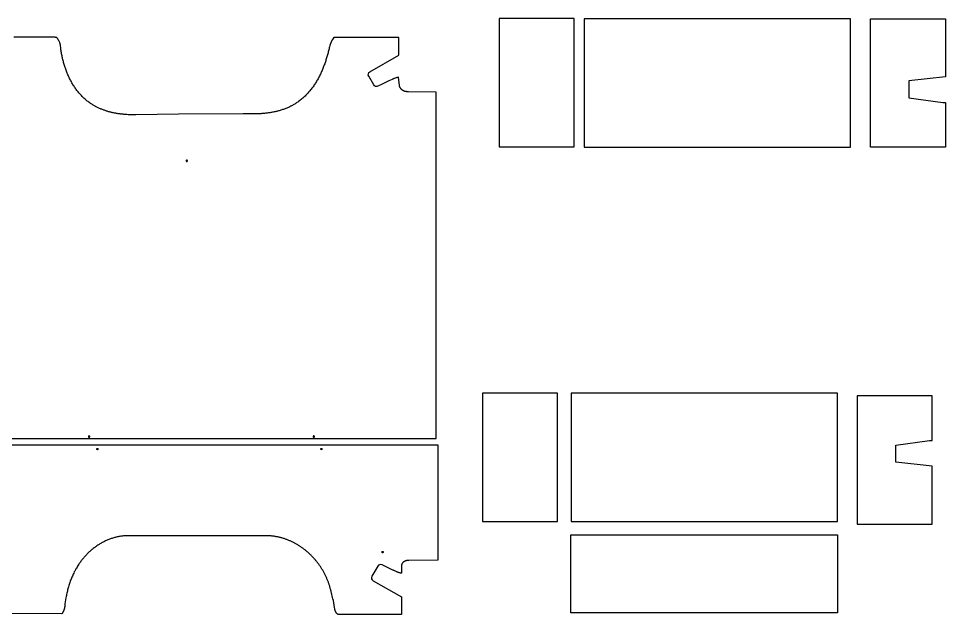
# Model space of a CAD drawing. Extents: x -90 to 5094, y -2208 to 5100.
# Drawn here: x 2277 to 5094, y -69 to 1741 of the extents above; entities that cross this region are included whole.
import ezdxf

# ---------------------------------------------------------------- set-up
doc = ezdxf.new("R2010")
doc.units = 0
doc.layers.add('Default_Layer', color=1, linetype='CONTINUOUS')

msp = doc.modelspace()

# ---------------------------------------------------------------- linework, layer by layer
at = {"layer": 'Default_Layer'}
for points in [[(3965.7, 1741.5), (3737.7, 1741.5), (3737.7, 1351.5), (3965.7, 1351.5), (3965.7, 1741.5)], [(4805.6, 1741.1), (3995.6, 1741.1), (3995.6, 1351.1), (4805.6, 1351.1), (4805.6, 1741.1)], [(4866, 1741.1), (5094, 1741.1), (5094, 1564.1), (4983, 1552.1), (4983, 1501.1), (5086, 1486.1), (5094, 1486.1), (5094, 1351.1), (4866, 1351.1), (4866, 1741.1)], [(2786.1, 1309.5), (2786.1, 1309.3), (2786.1, 1309.1), (2786.2, 1309), (2786.2, 1308.8), (2786.3, 1308.6), (2786.4, 1308.4), (2786.5, 1308.3), (2786.7, 1308.1), (2786.8, 1308), (2787, 1307.9), (2787.1, 1307.8), (2787.3, 1307.7), (2787.5, 1307.6), (2787.7, 1307.6), (2787.9, 1307.6), (2788.1, 1307.5), (2788.3, 1307.6), (2788.5, 1307.6), (2788.7, 1307.6), (2788.9, 1307.7), (2789, 1307.8), (2789.2, 1307.9), (2789.3, 1308), (2789.5, 1308.1), (2789.6, 1308.3), (2789.7, 1308.4), (2789.8, 1308.6), (2789.9, 1308.8), (2790, 1309), (2790, 1309.1), (2790.1, 1309.3), (2790.1, 1309.5), (2790.1, 1309.8), (2790, 1310), (2790, 1310.1), (2789.9, 1310.3), (2789.8, 1310.5), (2789.7, 1310.7), (2789.6, 1310.8), (2789.5, 1311), (2789.3, 1311.1), (2789.2, 1311.2), (2789, 1311.3), (2788.9, 1311.4), (2788.7, 1311.5), (2788.5, 1311.5), (2788.3, 1311.5), (2788.1, 1311.5), (2787.9, 1311.5), (2787.7, 1311.5), (2787.5, 1311.5), (2787.3, 1311.4), (2787.1, 1311.3), (2787, 1311.2), (2786.8, 1311.1), (2786.7, 1311), (2786.5, 1310.8), (2786.4, 1310.7), (2786.3, 1310.5), (2786.2, 1310.3), (2786.2, 1310.1), (2786.1, 1310), (2786.1, 1309.8), (2786.1, 1309.5)], [(3914.5, 603.5), (3686.5, 603.5), (3686.5, 213.5), (3914.5, 213.5), (3914.5, 603.5)], [(3955.9, 213.5), (4765.9, 213.5), (4765.9, 603.5), (3955.9, 603.5), (3955.9, 213.5)], [(4825.8, 205.3), (5053.8, 205.3), (5053.8, 382.3), (4942.8, 394.3), (4942.8, 445.3), (5045.8, 460.3), (5053.8, 460.3), (5053.8, 595.3), (4825.8, 595.3), (4825.8, 205.3)], [(2489.1, 471.5), (2489.1, 471.3), (2489.1, 471.1), (2489.2, 471), (2489.2, 470.8), (2489.3, 470.6), (2489.4, 470.4), (2489.5, 470.3), (2489.7, 470.1), (2489.8, 470), (2490, 469.9), (2490.1, 469.8), (2490.3, 469.7), (2490.5, 469.6), (2490.7, 469.6), (2490.9, 469.6), (2491.1, 469.5), (2491.3, 469.6), (2491.5, 469.6), (2491.7, 469.6), (2491.9, 469.7), (2492, 469.8), (2492.2, 469.9), (2492.3, 470), (2492.5, 470.1), (2492.6, 470.3), (2492.7, 470.4), (2492.8, 470.6), (2492.9, 470.8), (2493, 471), (2493, 471.1), (2493.1, 471.3), (2493.1, 471.5), (2493.1, 471.8), (2493, 472), (2493, 472.1), (2492.9, 472.3), (2492.8, 472.5), (2492.7, 472.7), (2492.6, 472.8), (2492.5, 473), (2492.3, 473.1), (2492.2, 473.2), (2492, 473.3), (2491.9, 473.4), (2491.7, 473.5), (2491.5, 473.5), (2491.3, 473.5), (2491.1, 473.5), (2490.9, 473.5), (2490.7, 473.5), (2490.5, 473.5), (2490.3, 473.4), (2490.1, 473.3), (2490, 473.2), (2489.8, 473.1), (2489.7, 473), (2489.5, 472.8), (2489.4, 472.7), (2489.3, 472.5), (2489.2, 472.3), (2489.2, 472.1), (2489.1, 472), (2489.1, 471.8), (2489.1, 471.5)], [(3172.1, 471.5), (3172.1, 471.3), (3172.1, 471.1), (3172.2, 471), (3172.2, 470.8), (3172.3, 470.6), (3172.4, 470.4), (3172.5, 470.3), (3172.7, 470.1), (3172.8, 470), (3173, 469.9), (3173.1, 469.8), (3173.3, 469.7), (3173.5, 469.6), (3173.7, 469.6), (3173.9, 469.6), (3174.1, 469.5), (3174.3, 469.6), (3174.5, 469.6), (3174.7, 469.6), (3174.9, 469.7), (3175, 469.8), (3175.2, 469.9), (3175.3, 470), (3175.5, 470.1), (3175.6, 470.3), (3175.7, 470.4), (3175.8, 470.6), (3175.9, 470.8), (3176, 471), (3176, 471.1), (3176.1, 471.3), (3176.1, 471.5), (3176.1, 471.8), (3176, 472), (3176, 472.1), (3175.9, 472.3), (3175.8, 472.5), (3175.7, 472.7), (3175.6, 472.8), (3175.5, 473), (3175.3, 473.1), (3175.2, 473.2), (3175, 473.3), (3174.9, 473.4), (3174.7, 473.5), (3174.5, 473.5), (3174.3, 473.5), (3174.1, 473.5), (3173.9, 473.5), (3173.7, 473.5), (3173.5, 473.5), (3173.3, 473.4), (3173.1, 473.3), (3173, 473.2), (3172.8, 473.1), (3172.7, 473), (3172.5, 472.8), (3172.4, 472.7), (3172.3, 472.5), (3172.2, 472.3), (3172.2, 472.1), (3172.1, 472), (3172.1, 471.8), (3172.1, 471.5)], [(2518.3, 433.9), (2518.3, 433.7), (2518.2, 433.5), (2518.2, 433.3), (2518.1, 433.2), (2518, 433), (2517.9, 432.8), (2517.8, 432.7), (2517.7, 432.5), (2517.5, 432.4), (2517.4, 432.3), (2517.2, 432.2), (2517.1, 432.1), (2516.9, 432), (2516.7, 432), (2516.5, 431.9), (2516.3, 431.9), (2516.1, 431.9), (2515.9, 432), (2515.7, 432), (2515.5, 432.1), (2515.3, 432.2), (2515.2, 432.3), (2515, 432.4), (2514.9, 432.5), (2514.7, 432.7), (2514.6, 432.8), (2514.5, 433), (2514.4, 433.2), (2514.4, 433.3), (2514.3, 433.5), (2514.3, 433.7), (2514.3, 433.9), (2514.3, 434.1), (2514.3, 434.3), (2514.4, 434.5), (2514.4, 434.7), (2514.5, 434.9), (2514.6, 435), (2514.7, 435.2), (2514.9, 435.3), (2515, 435.5), (2515.2, 435.6), (2515.3, 435.7), (2515.5, 435.8), (2515.7, 435.8), (2515.9, 435.9), (2516.1, 435.9), (2516.3, 435.9), (2516.5, 435.9), (2516.7, 435.9), (2516.9, 435.8), (2517.1, 435.8), (2517.2, 435.7), (2517.4, 435.6), (2517.5, 435.5), (2517.7, 435.3), (2517.8, 435.2), (2517.9, 435), (2518, 434.9), (2518.1, 434.7), (2518.2, 434.5), (2518.2, 434.3), (2518.3, 434.1), (2518.3, 433.9)], [(3199.3, 433.9), (3199.3, 433.7), (3199.2, 433.5), (3199.2, 433.3), (3199.1, 433.2), (3199, 433), (3198.9, 432.8), (3198.8, 432.7), (3198.7, 432.5), (3198.5, 432.4), (3198.4, 432.3), (3198.2, 432.2), (3198.1, 432.1), (3197.9, 432), (3197.7, 432), (3197.5, 431.9), (3197.3, 431.9), (3197.1, 431.9), (3196.9, 432), (3196.7, 432), (3196.5, 432.1), (3196.3, 432.2), (3196.2, 432.3), (3196, 432.4), (3195.9, 432.5), (3195.7, 432.7), (3195.6, 432.8), (3195.5, 433), (3195.4, 433.2), (3195.4, 433.3), (3195.3, 433.5), (3195.3, 433.7), (3195.3, 433.9), (3195.3, 434.1), (3195.3, 434.3), (3195.4, 434.5), (3195.4, 434.7), (3195.5, 434.9), (3195.6, 435), (3195.7, 435.2), (3195.9, 435.3), (3196, 435.5), (3196.2, 435.6), (3196.3, 435.7), (3196.5, 435.8), (3196.7, 435.8), (3196.9, 435.9), (3197.1, 435.9), (3197.3, 435.9), (3197.5, 435.9), (3197.7, 435.9), (3197.9, 435.8), (3198.1, 435.8), (3198.2, 435.7), (3198.4, 435.6), (3198.5, 435.5), (3198.7, 435.3), (3198.8, 435.2), (3198.9, 435), (3199, 434.9), (3199.1, 434.7), (3199.2, 434.5), (3199.2, 434.3), (3199.3, 434.1), (3199.3, 433.9)], [(3955.6, -63.8), (3955.6, 173.2), (4765.6, 173.2), (4765.6, -63.8), (3955.6, -63.8)], [(3385.3, 120.9), (3385.3, 120.7), (3385.2, 120.5), (3385.2, 120.3), (3385.1, 120.2), (3385, 120), (3384.9, 119.8), (3384.8, 119.7), (3384.7, 119.5), (3384.5, 119.4), (3384.4, 119.3), (3384.2, 119.2), (3384.1, 119.1), (3383.9, 119), (3383.7, 119), (3383.5, 118.9), (3383.3, 118.9), (3383.1, 118.9), (3382.9, 119), (3382.7, 119), (3382.5, 119.1), (3382.3, 119.2), (3382.2, 119.3), (3382, 119.4), (3381.9, 119.5), (3381.7, 119.7), (3381.6, 119.8), (3381.5, 120), (3381.4, 120.2), (3381.4, 120.3), (3381.3, 120.5), (3381.3, 120.7), (3381.3, 120.9), (3381.3, 121.1), (3381.3, 121.3), (3381.4, 121.5), (3381.4, 121.7), (3381.5, 121.9), (3381.6, 122), (3381.7, 122.2), (3381.9, 122.3), (3382, 122.5), (3382.2, 122.6), (3382.3, 122.7), (3382.5, 122.8), (3382.7, 122.8), (3382.9, 122.9), (3383.1, 122.9), (3383.3, 122.9), (3383.5, 122.9), (3383.7, 122.9), (3383.9, 122.8), (3384.1, 122.8), (3384.2, 122.7), (3384.4, 122.6), (3384.5, 122.5), (3384.7, 122.3), (3384.8, 122.2), (3384.9, 122), (3385, 121.9), (3385.1, 121.7), (3385.2, 121.5), (3385.2, 121.3), (3385.3, 121.1), (3385.3, 120.9)]]:
    msp.add_lwpolyline(points, close=True, dxfattribs=at)
for points in [[(2079.8, 465.9), (2566.7, 465.9), (3053.6, 465.9), (3546, 465.8), (3546.1, 1518.1), (3462, 1519.1), (3460.8, 1519.1), (3459.5, 1519.1), (3458.3, 1519.1), (3457, 1519.2), (3455.8, 1519.4), (3454.6, 1519.5), (3453.4, 1519.8), (3452.3, 1520), (3451.1, 1520.3), (3450, 1520.7), (3448.9, 1521.1), (3447.9, 1521.5), (3446.8, 1522), (3445.8, 1522.5), (3444.9, 1523), (3443.9, 1523.6), (3443, 1524.3), (3442.2, 1524.9), (3441.3, 1525.6), (3440.5, 1526.4), (3439.8, 1527.1), (3439.1, 1527.9), (3438.4, 1528.8), (3437.8, 1529.6), (3437.2, 1530.5), (3436.6, 1531.5), (3436.2, 1532.4), (3435.7, 1533.4), (3435.3, 1534.5), (3435.2, 1535), (3435, 1535.5), (3434.9, 1536.1), (3434.7, 1536.6), (3434.6, 1537.2), (3434.5, 1537.7), (3434.5, 1537.7), (3431.9, 1563.6), (3429.2, 1562.8), (3426.6, 1561.9), (3424.5, 1561.2), (3421.3, 1560.1), (3419.5, 1559.5), (3417.7, 1558.9), (3415.9, 1558.2), (3414.3, 1557.6), (3413.3, 1557.1), (3411.9, 1556.5), (3407.7, 1554.5), (3402.3, 1551.9), (3395.9, 1548.8), (3382, 1542), (3369.2, 1535.7, -0.393153), (3356.2, 1539.7), (3340.9, 1566.2, -0.413821), (3344.5, 1579.9), (3432.3, 1630.6), (3432.3, 1683.4), (3234.9, 1683.4), (3231, 1677.5), (3226.6, 1671), (3222.4, 1659.1), (3221.7, 1656), (3221, 1653), (3220.3, 1649.9), (3219.6, 1646.8), (3218.8, 1643.7), (3218.1, 1640.7), (3217.3, 1637.6), (3216.5, 1634.5), (3215.6, 1631.5), (3214.8, 1628.4), (3213.9, 1625.4), (3213, 1622.4), (3212.1, 1619.3), (3211.1, 1616.3), (3210.2, 1613.3), (3209.2, 1610.3), (3208.2, 1607.3), (3207.2, 1604.3), (3206.1, 1601.3), (3205, 1598.3), (3203.9, 1595.4), (3202.8, 1592.4), (3201.6, 1589.5), (3200.4, 1586.6), (3199.2, 1583.7), (3198, 1580.8), (3196.7, 1577.9), (3195.4, 1575.1), (3194, 1572.2), (3192.7, 1569.4), (3191.3, 1566.6), (3189.9, 1563.8), (3188.4, 1561.1), (3186.9, 1558.3), (3185.4, 1555.6), (3183.8, 1552.9), (3182.3, 1550.2), (3180.6, 1547.5), (3179, 1544.9), (3177.3, 1542.3), (3175.6, 1539.7), (3173.8, 1537.1), (3172, 1534.5), (3170.2, 1532), (3168.3, 1529.5), (3166.4, 1527.1), (3164.5, 1524.6), (3162.5, 1522.2), (3160.5, 1519.8), (3158.4, 1517.4), (3156.3, 1515.1), (3154.2, 1512.8), (3152, 1510.5), (3149.8, 1508.3), (3147.5, 1506.1), (3145.2, 1503.9), (3142.9, 1501.8), (3140.5, 1499.7), (3138.1, 1497.6), (3135.6, 1495.5), (3133.1, 1493.5), (3130.5, 1491.6), (3127.9, 1489.6), (3125.3, 1487.7), (3123, 1486.1), (3120.7, 1484.6), (3118.3, 1483.1), (3116, 1481.7), (3113.6, 1480.2), (3111.3, 1478.9), (3108.9, 1477.5), (3106.5, 1476.3), (3104.1, 1475), (3101.7, 1473.8), (3099.3, 1472.6), (3096.8, 1471.5), (3094.4, 1470.4), (3091.9, 1469.4), (3089.4, 1468.4), (3086.9, 1467.4), (3084.5, 1466.4), (3081.9, 1465.5), (3079.4, 1464.7), (3076.9, 1463.8), (3074.4, 1463), (3071.8, 1462.2), (3069.3, 1461.5), (3066.7, 1460.8), (3064.1, 1460.1), (3061.5, 1459.5), (3059, 1458.9), (3056.4, 1458.3), (3053.8, 1457.7), (3051.1, 1457.2), (3048.5, 1456.7), (3045.9, 1456.2), (3043.3, 1455.8), (3040.6, 1455.4), (3038, 1455), (3035.3, 1454.6), (3032.7, 1454.3), (3030, 1453.9), (3027.3, 1453.7), (3024.7, 1453.4), (3022, 1453.1), (3019.3, 1452.9), (3016.6, 1452.7), (3013.9, 1452.5), (3011.2, 1452.4), (3008.5, 1452.2), (3005.8, 1452.1), (3003.1, 1452), (3000.4, 1451.9), (2997.7, 1451.8), (2995, 1451.8), (2992.3, 1451.7), (2989.6, 1451.7), (2986.9, 1451.7), (2981.5, 1451.8), (2976, 1451.8), (2970.6, 1452), (2965.2, 1452.2), (2959.8, 1452.4), (2959.8, 1452.2), (2762.6, 1450.7), (2632.7, 1448.9), (2628.3, 1448.9), (2623.8, 1448.9), (2619.3, 1449), (2614.8, 1449.2), (2610.3, 1449.4), (2605.8, 1449.6), (2603.5, 1449.8), (2601.3, 1450), (2599, 1450.1), (2596.8, 1450.3), (2594.6, 1450.6), (2592.3, 1450.8), (2590.1, 1451), (2587.9, 1451.3), (2585.6, 1451.6), (2583.4, 1451.9), (2581.2, 1452.2), (2579, 1452.5), (2576.7, 1452.9), (2574.5, 1453.3), (2572.3, 1453.6), (2570.1, 1454.1), (2567.9, 1454.5), (2565.7, 1454.9), (2563.5, 1455.4), (2561.3, 1455.9), (2559.2, 1456.4), (2557, 1456.9), (2554.8, 1457.5), (2552.7, 1458.1), (2550.5, 1458.6), (2548.4, 1459.3), (2546.2, 1459.9), (2544.1, 1460.6), (2542, 1461.2), (2539.9, 1461.9), (2537.7, 1462.7), (2535.6, 1463.4), (2533.5, 1464.2), (2531.5, 1465), (2529.4, 1465.8), (2527.3, 1466.6), (2525.3, 1467.5), (2523.2, 1468.4), (2521.2, 1469.3), (2519.1, 1470.3), (2517.1, 1471.2), (2515.1, 1472.2), (2513.1, 1473.3), (2511.1, 1474.3), (2509.1, 1475.4), (2507.2, 1476.5), (2505.2, 1477.6), (2503.3, 1478.8), (2501.3, 1480), (2499.4, 1481.2), (2497.5, 1482.4), (2495.6, 1483.7), (2493.1, 1485.4), (2490.6, 1487.2), (2488.2, 1489.1), (2485.7, 1491), (2483.4, 1492.9), (2481, 1494.8), (2478.7, 1496.8), (2476.5, 1498.8), (2474.3, 1500.9), (2472.1, 1503), (2469.9, 1505.1), (2467.8, 1507.3), (2465.8, 1509.5), (2463.7, 1511.7), (2461.7, 1514), (2459.8, 1516.3), (2457.9, 1518.6), (2456, 1521), (2454.1, 1523.4), (2452.3, 1525.8), (2450.6, 1528.2), (2448.8, 1530.7), (2447.1, 1533.2), (2445.4, 1535.7), (2443.8, 1538.2), (2442.2, 1540.8), (2440.6, 1543.4), (2439.1, 1546), (2437.6, 1548.6), (2436.2, 1551.3), (2434.7, 1554), (2433.3, 1556.7), (2432, 1559.4), (2430.6, 1562.1), (2429.3, 1564.9), (2428.1, 1567.6), (2426.9, 1570.4), (2425.7, 1573.2), (2424.5, 1576), (2423.4, 1578.9), (2422.3, 1581.7), (2421.2, 1584.6), (2420.1, 1587.4), (2419.1, 1590.3), (2418.2, 1593.2), (2417.2, 1596.1), (2416.3, 1599), (2415.4, 1601.9), (2414.6, 1604.8), (2413.7, 1607.8), (2412.9, 1610.7), (2412.2, 1613.7), (2411.4, 1616.6), (2410.7, 1619.6), (2410.1, 1622.5), (2409.4, 1625.5), (2408.8, 1628.5), (2408.2, 1631.4), (2407.6, 1634.4), (2407.1, 1637.4), (2406.6, 1640.3), (2406.1, 1643.3), (2405.6, 1646.3), (2405.2, 1649.2), (2405, 1651.2), (2404.8, 1653.2), (2404.5, 1657.2), (2404.3, 1659.2), (2404.1, 1660.1), (2404, 1661.1), (2403.9, 1662), (2403.7, 1662.8), (2403.5, 1663.6), (2403.3, 1664.4), (2403.1, 1665.2), (2402.9, 1665.9), (2402.6, 1666.7), (2402.3, 1667.5), (2402, 1668.2), (2401.7, 1669), (2401, 1670.5), (2400.3, 1671.9), (2399.6, 1673.3), (2398.9, 1674.6), (2398.2, 1675.8), (2397.5, 1677), (2396.8, 1678.2), (2396.1, 1679.4), (2395.7, 1680), (2395.3, 1680.6), (2394.9, 1681.1), (2394.5, 1681.7), (2394.1, 1682.2), (2393.6, 1682.7), (2393.1, 1683.1), (2392.6, 1683.5), (2392.1, 1683.9), (2391.8, 1684.1), (2391.5, 1684.2), (2391.3, 1684.3), (2391.1, 1684.3), (2390.4, 1684.4), (2389.2, 1684.4), (2387.7, 1684.5), (2383.5, 1684.6), (2378, 1684.7), (2371.1, 1684.7), (2363, 1684.8), (2353.7, 1684.9), (2343.2, 1684.9), (2319.4, 1684.9), (2292.1, 1684.9), (2262, 1684.9)], [(2089.3, 446.9), (2576.6, 446.9), (3063.9, 446.9), (3551.3, 446.9), (3551.3, 96.4), (3462.5, 95.3), (3461.6, 95.3), (3460.7, 95.3), (3459.8, 95.3), (3458.9, 95.3), (3458, 95.2), (3457.1, 95), (3456.2, 94.9), (3455.3, 94.7), (3454.4, 94.5), (3453.6, 94.2), (3452.7, 93.9), (3451.9, 93.6), (3451.1, 93.3), (3450.3, 92.9), (3449.5, 92.4), (3448.7, 92), (3447.9, 91.5), (3447.2, 91), (3446.5, 90.5), (3445.8, 89.9), (3445.2, 89.3), (3444.6, 88.7), (3444, 88), (3443.5, 87.3), (3443, 86.6), (3442.5, 85.9), (3442.1, 85.1), (3441.7, 84.3), (3441.3, 83.4), (3441, 82.6), (3440.8, 81.7), (3440.6, 80.8), (3440.5, 56.9), (3439.7, 56.9), (3438.8, 57.1), (3437.9, 57.2), (3437.1, 57.3), (3436.2, 57.5), (3435.4, 57.7), (3434.6, 57.9), (3433.7, 58.2), (3432.9, 58.4), (3432.1, 58.7), (3430.4, 59.3), (3428.8, 59.9), (3427.2, 60.6), (3425.6, 61.3), (3424, 62), (3420.8, 63.5), (3419.2, 64.2), (3417.5, 65), (3415.9, 65.6), (3414.2, 66.3), (3381.4, 82.1, 0.393375), (3368.4, 78.1), (3350.9, 47.6, 0.415271), (3354.6, 33.9), (3440.9, -15.2), (3440.9, -68.6), (3248.2, -68.6), (3247.5, -68.2), (3246.8, -67.8), (3246.2, -67.4), (3245.6, -67), (3245.1, -66.5), (3244.5, -66), (3244, -65.5), (3243.5, -65), (3243.1, -64.4), (3242.6, -63.9), (3242.2, -63.3), (3241.9, -62.7), (3241.5, -62), (3241.1, -61.4), (3240.8, -60.7), (3240.5, -60.1), (3240.2, -59.4), (3239.9, -58.7), (3239.7, -58), (3239.4, -57.2), (3238.9, -55.7), (3238.5, -54.2), (3238.1, -52.6), (3237.7, -51), (3237, -47.8), (3233.5, -25.8), (3232.4, -21.2), (3231.3, -16.7), (3230.2, -12.1), (3229, -7.6), (3226.6, 1.5), (3225.4, 6), (3224.2, 10.5), (3223.7, 12.7), (3223.1, 14.8), (3222.5, 17), (3221.8, 19.1), (3221.2, 21.2), (3220.5, 23.3), (3219.8, 25.4), (3219, 27.5), (3218.3, 29.6), (3217.5, 31.7), (3216.7, 33.7), (3215.9, 35.8), (3215.1, 37.8), (3214.2, 39.9), (3213.3, 41.9), (3212.4, 44), (3211.5, 46), (3210.6, 48), (3209.6, 50), (3208.6, 52), (3207.6, 54), (3206.6, 55.9), (3205.6, 57.9), (3204.5, 59.8), (3203.4, 61.8), (3202.3, 63.7), (3201.2, 65.6), (3200, 67.5), (3198.9, 69.4), (3197.7, 71.3), (3196.5, 73.2), (3195.3, 75), (3194, 76.9), (3192.8, 78.7), (3191.5, 80.6), (3190.2, 82.4), (3188.9, 84.2), (3187.6, 86), (3186.2, 87.7), (3184.9, 89.5), (3183.5, 91.2), (3182.1, 93), (3180.7, 94.7), (3179.3, 96.4), (3177.8, 98.1), (3176.4, 99.8), (3174.9, 101.4), (3173.4, 103.1), (3171.9, 104.7), (3170.3, 106.3), (3168.8, 107.9), (3167.2, 109.5), (3165.7, 111.1), (3164.1, 112.6), (3162.5, 114.2), (3160.9, 115.7), (3159.2, 117.2), (3157.6, 118.7), (3155.9, 120.2), (3154.2, 121.6), (3152.5, 123), (3150.8, 124.5), (3149.1, 125.9), (3147.4, 127.3), (3145.6, 128.6), (3143.9, 130), (3142.1, 131.3), (3140.3, 132.6), (3138.5, 133.9), (3136.7, 135.2), (3134.9, 136.4), (3133, 137.7), (3131.2, 138.9), (3129.3, 140.1), (3127.5, 141.3), (3125.6, 142.4), (3123.7, 143.5), (3121.8, 144.7), (3119.9, 145.8), (3117.9, 146.8), (3116, 147.9), (3114, 148.9), (3112.1, 149.9), (3110.1, 150.9), (3108.1, 151.9), (3106.1, 152.8), (3104.1, 153.8), (3102.1, 154.7), (3100.1, 155.5), (3098.1, 156.4), (3096, 157.2), (3094, 158), (3091.9, 158.8), (3089.9, 159.6), (3087.8, 160.3), (3085.7, 161), (3083.6, 161.7), (3081.5, 162.4), (3079.4, 163), (3077.3, 163.7), (3075.1, 164.3), (3073, 164.8), (3070.9, 165.4), (3068.7, 165.9), (3066.6, 166.4), (3064.4, 166.8), (3062.2, 167.3), (3060.1, 167.7), (3057.9, 168.1), (3055.7, 168.5), (3053.5, 168.8), (3051.3, 169.1), (3049.1, 169.4), (3046.9, 169.6), (3044.7, 169.9), (3042.4, 170.1), (3040.2, 170.2), (3038, 170.4), (3035.7, 170.5), (3033.5, 170.6), (3031.2, 170.7), (3029, 170.7), (3026.7, 170.7), (3024.5, 170.7), (3022.2, 170.6), (3019.9, 170.5), (3017.7, 170.4), (3015.4, 170.3), (3015.4, 170.4), (2655.4, 170.4), (2603.6, 170.4), (2600.9, 170.2), (2598.1, 170), (2595.4, 169.8), (2592.7, 169.5), (2589.9, 169.2), (2587.2, 168.8), (2584.5, 168.4), (2581.9, 167.9), (2579.2, 167.4), (2576.5, 166.9), (2573.9, 166.3), (2571.3, 165.6), (2568.6, 164.9), (2566, 164.2), (2563.4, 163.4), (2560.9, 162.6), (2558.3, 161.8), (2555.7, 160.9), (2553.2, 159.9), (2550.7, 159), (2548.2, 157.9), (2545.7, 156.9), (2543.2, 155.8), (2540.8, 154.7), (2538.3, 153.5), (2535.9, 152.3), (2533.5, 151.1), (2531.1, 149.8), (2528.7, 148.5), (2526.4, 147.1), (2524.1, 145.7), (2521.8, 144.3), (2519.5, 142.9), (2517.2, 141.4), (2514.9, 139.9), (2512.7, 138.3), (2510.5, 136.8), (2508.3, 135.2), (2506.1, 133.5), (2504, 131.9), (2501.9, 130.2), (2499.8, 128.4), (2497.7, 126.7), (2495.6, 124.9), (2493.6, 123.1), (2491.6, 121.2), (2489.6, 119.4), (2487.7, 117.5), (2485.7, 115.6), (2483.8, 113.6), (2481.9, 111.7), (2480.1, 109.7), (2478.2, 107.6), (2476.4, 105.6), (2474.7, 103.5), (2472.9, 101.5), (2471.2, 99.4), (2469.5, 97.2), (2467.8, 95.1), (2466.2, 92.9), (2464.6, 90.7), (2463, 88.5), (2461.4, 86.3), (2459.9, 84), (2458, 81.2), (2456.2, 78.3), (2454.4, 75.4), (2452.7, 72.4), (2450.9, 69.5), (2449.3, 66.5), (2447.7, 63.4), (2446.1, 60.4), (2444.6, 57.3), (2443.1, 54.3), (2441.6, 51.2), (2440.2, 48), (2438.9, 44.9), (2437.6, 41.7), (2436.3, 38.5), (2435.1, 35.3), (2433.9, 32.1), (2432.7, 28.9), (2431.6, 25.6), (2430.6, 22.4), (2429.5, 19.1), (2428.5, 15.8), (2427.6, 12.5), (2426.7, 9.2), (2425.8, 5.9), (2425, 2.5), (2424.2, -0.8), (2423.5, -4.1), (2422.8, -7.5), (2422.1, -10.9), (2421.5, -14.2), (2420.9, -17.6), (2420.9, -17.6), (2417.4, -35.9), (2417.4, -36.9), (2417.4, -38), (2417.4, -39), (2417.4, -40), (2417.3, -41.1), (2417.3, -42.1), (2417.2, -43.1), (2417, -44.2), (2416.9, -45.2), (2416.8, -46.2), (2416.6, -47.2), (2416.4, -48.2), (2416.2, -49.3), (2415.9, -50.3), (2415.6, -51.3), (2415.4, -52.3), (2415.1, -53.2), (2414.7, -54.2), (2414.4, -55.2), (2414, -56.2), (2413.7, -57.1), (2413.2, -58.1), (2412.8, -59), (2412.4, -60), (2411.9, -60.9), (2411.4, -61.8), (2410.9, -62.7), (2410.4, -63.6), (2409.9, -64.5), (2409.3, -65.4), (2408.7, -66.3), (2408.1, -67.1), (2408.1, -67.1), (1976.3, -64.8)]]:
    msp.add_lwpolyline(points, format="xyb", dxfattribs=at)

doc.saveas('drawing.dxf')
